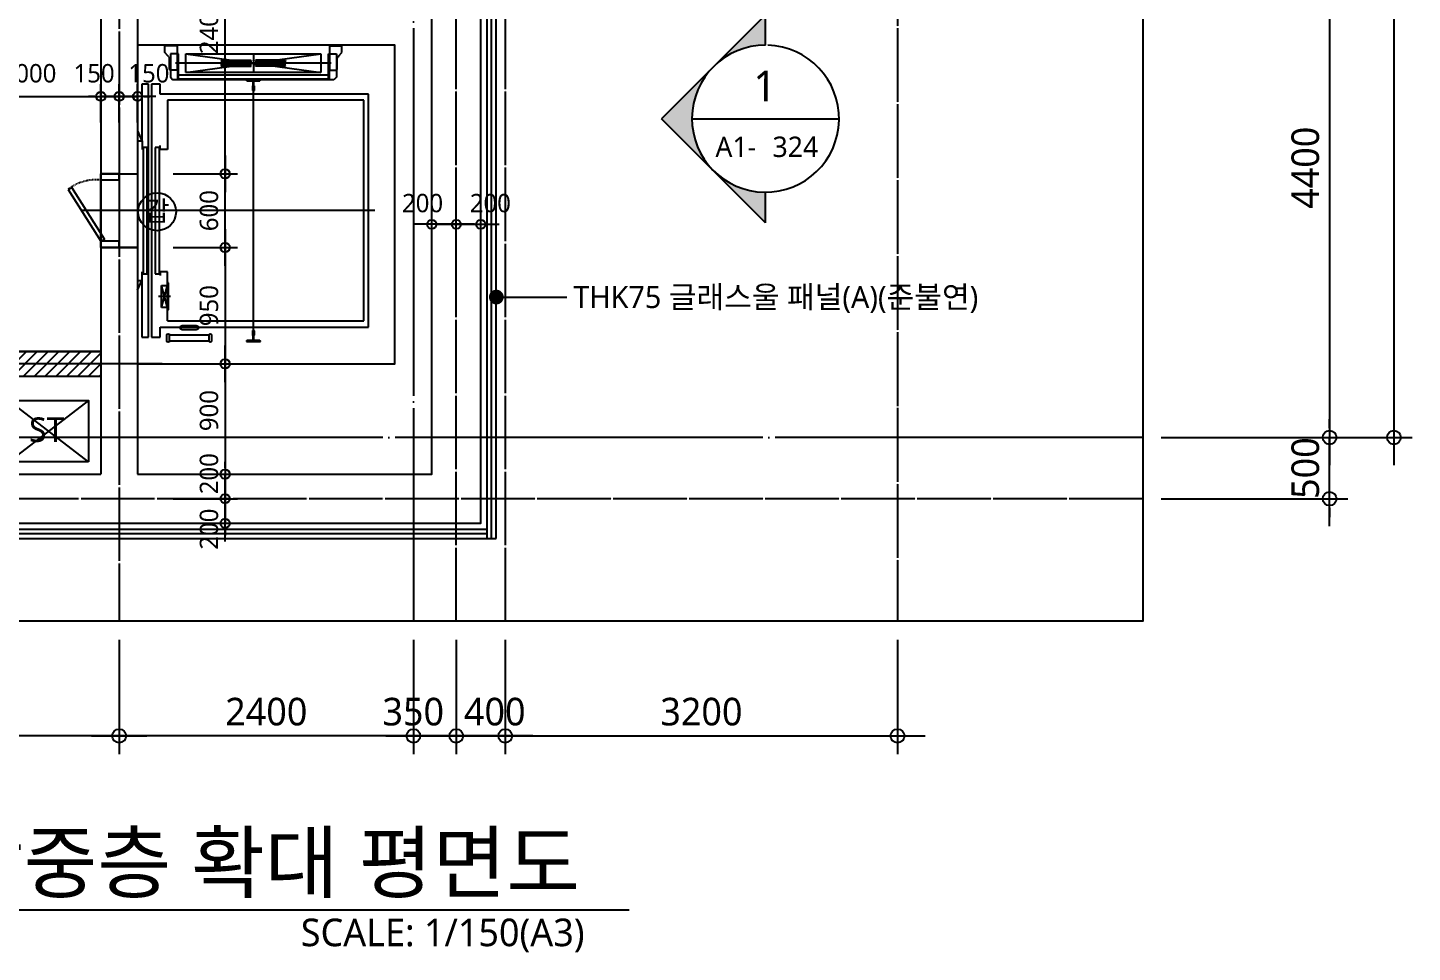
# Model space of a CAD drawing. Header units: millimetres. Extents: x 81033 to 452328, y -17390 to 42241.
# Drawn here: x 218328 to 229625, y 1533 to 9076 of the extents above; entities that cross this region are included whole.
import ezdxf
from ezdxf.enums import TextEntityAlignment as Align

# ---------------------------------------------------------------- set-up
doc = ezdxf.new("R2010")
doc.units = ezdxf.units.MM
doc.header["$LTSCALE"] = 100
doc.header["$MEASUREMENT"] = 0
doc.header["$PDSIZE"] = -10
doc.linetypes.add('CEN', pattern=[62, 60, -1, 0, -1])
doc.linetypes.add('HID', pattern=[2.5, 1.5, -1])
doc.layers.get('0').update_dxf_attribs({"linetype": 'CONTINUOUS'})
doc.layers.get('Defpoints').update_dxf_attribs({"color": 171, "linetype": 'CONTINUOUS'})
for name, color, linetype in [('AA-WAXS-FINL', 6, 'CONTINUOUS'), ('CEN(ST)', 1, 'CEN'), ('CON', 2, 'CONTINUOUS'), ('DOOR', 4, 'CONTINUOUS'), ('DOOR(OPEN ELE)', 5, 'CONTINUOUS'), ('ELEV', 253, 'CONTINUOUS'), ('FIN(패널-T75 글라스울)', 6, 'CONTINUOUS'), ('HAT 253', 253, 'CONTINUOUS'), ('INS', 251, 'BATTING'), ('NDIM', 7, 'CONTINUOUS'), ('STEEL', 5, 'CONTINUOUS'), ('SYM', 7, 'CONTINUOUS'), ('TEXT', 3, 'CONTINUOUS'), ('TEXT(MIN)', 7, 'CONTINUOUS'), ('TEXT(NOTE小)', 1, 'CONTINUOUS'), ('WAL', 3, 'CONTINUOUS'), ('WALL-석고보드', 7, 'CONTINUOUS'), ('기계 전기 소방', 254, 'CONTINUOUS')]:
    doc.layers.add(name, color=color, linetype=linetype)
doc.styles.add('CGS', font='cgse', dxfattribs={"bigfont": 'cgs'})
doc.styles.add('나눔바른고딕', font='NanumBarunGothic.ttf')
doc.linetypes.add('BATTING', pattern='A,0.0001,-0.1,[134,ltypeshp.shx,S=0.1,R=0,X=-0.1,Y=0],-0.2,[134,ltypeshp.shx,S=0.1,R=180,X=0.1,Y=0],-0.1', length=0.4001)
doc.dimstyles.new('NDIM 1200', dxfattribs={"dimscale": 75, "dimtxt": 3, "dimasz": 1, "dimexe": 2, "dimexo": 2, "dimgap": 1, "dimtad": 1, "dimdec": 0, "dimdsep": 46, "dimtxsty": 'CGS', "dimblk": 'DOT0', "dimcen": 1, "dimdle": 8, "dimclrd": 256, "dimclre": 256, "dimclrt": 256, "dimadec": 0, "dimazin": 0, "dimtfac": 1, "dimtdec": 0, "dimtix": 1, "dimtmove": 2, "dimatfit": 3, "dimldrblk": 'DOT0', "dimfxl": 1, "dimtolj": 1, "dimtzin": 0, "dimlwd": -1, "dimlwe": -1, "dimarcsym": 0})

# ---------------------------------------------------------------- blocks, each defined once
blk = doc.blocks.new('ele')
at = {"layer": 'Defpoints', "ltscale": 0.1}
blk.add_lwpolyline([(198899, -19339), (198899, -21939), (196799, -21939), (196799, -19339)], close=True, dxfattribs=at)
at = {"layer": 'ELEV'}
for p, q in [((197232, -19399), (197232, -19339)), ((197232, -19339), (197332, -19339)), ((197332, -19345), (197232, -19345)), ((197257, -19426), (197232, -19399)), ((197263, -19433), (197257, -19426)), ((197262, -19334), (197262, -19350)), ((197342, -19410), (197277, -19410)), ((197277, -19410), (197277, -19601)), ((197297, -19334), (197297, -19350)), ((197332, -19339), (197332, -19414)), ((197332, -19414), (197332, -19544)), ((197336, -19410), (197336, -19621)), ((197342, -19621), (197342, -19410)), ((198504, -19411), (197404, -19561)), ((198504, -19411), (197404, -19411)), ((197404, -19411), (197404, -19561)), ((198504, -19561), (197404, -19411)), ((197954, -19411), (197954, -19561)), ((198504, -19561), (198504, -19411)), ((198566, -19621), (198566, -19410)), ((198566, -19410), (198631, -19410)), ((198572, -19410), (198572, -19621)), ((198676, -19339), (198576, -19339)), ((198576, -19339), (198576, -19414)), ((198576, -19345), (198676, -19345)), ((198576, -19414), (198576, -19544)), ((198611, -19334), (198611, -19350)), ((198631, -19410), (198631, -19601)), ((198644, -19433), (198651, -19426)), ((198646, -19334), (198646, -19350)), ((198651, -19426), (198676, -19399)), ((198676, -19399), (198676, -19339)), ((197269, -19539), (197269, -19447)), ((197277, -19544), (197269, -19539)), ((197318, -19486), (198590, -19486)), ((197691, -19461), (197936, -19461)), ((197691, -19461), (197691, -19464)), ((197691, -19461), (197691, -19464)), ((197691, -19461), (197691, -19464)), ((197691, -19461), (197691, -19464)), ((197691, -19464), (197936, -19464)), ((197691, -19464), (197694, -19465)), ((197691, -19464), (197694, -19465)), ((197691, -19511), (197691, -19507)), ((197691, -19511), (197691, -19507)), ((197691, -19507), (197936, -19507)), ((197691, -19507), (197694, -19507)), ((197691, -19511), (197691, -19507)), ((197691, -19511), (197691, -19507)), ((197691, -19507), (197694, -19507)), ((197691, -19511), (197936, -19511)), ((197694, -19471), (197694, -19474)), ((197694, -19471), (197934, -19471)), ((197694, -19471), (197694, -19477)), ((197694, -19477), (197934, -19477)), ((197694, -19477), (197934, -19477)), ((197694, -19483), (197934, -19483)), ((197694, -19483), (197694, -19486)), ((197694, -19483), (197694, -19486)), ((197694, -19483), (197694, -19489)), ((197694, -19483), (197694, -19489)), ((197694, -19489), (197934, -19489)), ((197694, -19501), (197694, -19495)), ((197694, -19501), (197694, -19495)), ((197694, -19495), (197934, -19495)), ((197694, -19501), (197694, -19498)), ((197694, -19501), (197694, -19498)), ((197694, -19501), (197934, -19501)), ((197936, -19464), (197933, -19465)), ((197936, -19507), (197933, -19507)), ((197934, -19471), (197934, -19477)), ((197934, -19483), (197934, -19489)), ((197934, -19501), (197934, -19495)), ((197934, -19501), (197934, -19495)), ((197936, -19461), (197936, -19464)), ((197936, -19461), (197936, -19464)), ((197936, -19511), (197936, -19507)), ((197936, -19511), (197936, -19507)), ((198217, -19461), (197972, -19461)), ((197972, -19461), (197972, -19464)), ((197972, -19461), (197972, -19464)), ((198217, -19464), (197972, -19464)), ((197972, -19464), (197975, -19465)), ((198217, -19507), (197972, -19507)), ((197972, -19511), (197972, -19507)), ((197972, -19511), (197972, -19507)), ((197972, -19507), (197975, -19507)), ((198217, -19511), (197972, -19511)), ((197974, -19471), (197974, -19477)), ((198214, -19471), (197974, -19471)), ((198214, -19477), (197974, -19477)), ((198214, -19477), (197974, -19477)), ((198214, -19483), (197974, -19483)), ((197974, -19483), (197974, -19489)), ((198214, -19489), (197974, -19489)), ((197974, -19501), (197974, -19495)), ((197974, -19501), (197974, -19495)), ((198214, -19495), (197974, -19495)), ((198214, -19501), (197974, -19501)), ((198217, -19464), (198214, -19465)), ((198217, -19464), (198214, -19465)), ((198214, -19471), (198214, -19474)), ((198214, -19471), (198214, -19477)), ((198214, -19483), (198214, -19486)), ((198214, -19483), (198214, -19486)), ((198214, -19483), (198214, -19489)), ((198214, -19483), (198214, -19489)), ((198214, -19501), (198214, -19495)), ((198214, -19501), (198214, -19495)), ((198214, -19501), (198214, -19498)), ((198214, -19501), (198214, -19498)), ((198217, -19507), (198214, -19507)), ((198217, -19507), (198214, -19507)), ((198217, -19461), (198217, -19464)), ((198217, -19461), (198217, -19464)), ((198217, -19461), (198217, -19464)), ((198217, -19461), (198217, -19464)), ((198217, -19511), (198217, -19507)), ((198217, -19511), (198217, -19507)), ((198217, -19511), (198217, -19507)), ((198217, -19511), (198217, -19507)), ((198631, -19544), (198639, -19539)), ((198639, -19539), (198639, -19447)), ((197277, -19544), (197277, -19544)), ((197332, -19544), (197277, -19544)), ((197277, -19601), (197297, -19621)), ((197297, -19621), (198611, -19621)), ((197342, -19584), (198566, -19584)), ((198566, -19615), (197342, -19615)), ((197404, -19561), (198504, -19561)), ((197897, -19626), (197897, -19621)), ((197897, -19621), (198011, -19621)), ((197944, -19632), (197900, -19629)), ((197949, -19669), (197949, -19637)), ((197959, -19637), (197959, -19669)), ((198008, -19629), (197963, -19632)), ((198011, -19621), (198011, -19626)), ((198576, -19544), (198631, -19544)), ((198631, -19601), (198611, -19621)), ((198631, -19544), (198631, -19544)), ((197014, -21639), (197014, -19739)), ((197014, -19739), (198714, -19739)), ((197946, -19709), (197946, -19672)), ((197946, -19672), (197946, -19672)), ((197947, -19710), (197946, -19709)), ((197961, -19710), (197947, -19710)), ((197954, -21698), (197954, -19709)), ((197962, -19709), (197961, -19710)), ((197962, -19672), (197962, -19672)), ((197962, -19672), (197962, -19709)), ((198714, -19739), (198714, -19657)), ((198714, -19657), (198784, -19657)), ((198784, -19657), (198784, -21721)), ((198809, -21721), (198809, -19657)), ((198809, -19657), (198864, -19657)), ((198864, -19657), (198864, -20119)), ((197054, -21589), (197054, -19789)), ((197054, -19789), (198654, -19789)), ((198654, -19789), (198654, -20189)), ((198899, -20039), (198864, -20119)), ((198654, -20189), (198714, -20189)), ((198714, -20189), (198714, -20159)), ((198719, -21204), (198719, -20174)), ((198719, -20174), (198754, -20174)), ((198754, -20174), (198754, -21204)), ((198819, -21204), (198819, -20174)), ((198819, -20174), (198854, -20174)), ((198854, -20174), (198854, -21204)), ((196964, -20689), (199354, -20689)), ((198654, -21589), (198654, -21189)), ((198654, -21189), (198714, -21189)), ((198714, -21189), (198714, -21219)), ((198754, -21204), (198719, -21204)), ((198854, -21204), (198819, -21204)), ((198647, -21499), (198647, -21279)), ((198647, -21279), (198654, -21279)), ((198654, -21279), (198654, -21499)), ((198704, -21479), (198654, -21299)), ((198654, -21479), (198704, -21299)), ((198704, -21299), (198654, -21299)), ((198654, -21299), (198654, -21479)), ((198704, -21479), (198704, -21299)), ((198864, -21259), (198864, -21721)), ((198899, -21339), (198864, -21259)), ((198631, -21389), (198727, -21389)), ((198654, -21499), (198647, -21499)), ((198654, -21479), (198704, -21479)), ((198714, -21639), (197014, -21639)), ((198654, -21589), (197054, -21589)), ((197946, -21669), (197947, -21668)), ((197946, -21706), (197946, -21669)), ((197947, -21668), (197961, -21668)), ((197961, -21668), (197962, -21669)), ((197962, -21669), (197962, -21706)), ((198534, -21627), (198420, -21627)), ((198420, -21661), (198534, -21661)), ((198714, -21721), (198714, -21639)), ((197897, -21757), (197897, -21752)), ((198011, -21757), (197897, -21757)), ((197900, -21749), (197944, -21746)), ((197946, -21706), (197946, -21706)), ((197949, -21741), (197949, -21709)), ((197959, -21709), (197959, -21741)), ((197962, -21706), (197962, -21706)), ((197963, -21746), (198008, -21749)), ((198011, -21752), (198011, -21757)), ((198294, -21751), (198294, -21706)), ((198314, -21751), (198314, -21706)), ((198314, -21706), (198639, -21706)), ((198314, -21706), (198316, -21706)), ((198314, -21706), (198316, -21706)), ((198639, -21751), (198314, -21751)), ((198314, -21751), (198316, -21751)), ((198639, -21706), (198637, -21706)), ((198639, -21706), (198637, -21706)), ((198639, -21751), (198637, -21751)), ((198639, -21751), (198639, -21706)), ((198660, -21751), (198660, -21706)), ((198784, -21721), (198714, -21721)), ((198864, -21721), (198809, -21721))]:
    blk.add_line(p, q, dxfattribs=at)
for centre, radius, start, end in [((197249, -19447), 20, 0, 42.7688), ((197694, -19468), 3, 270, 79.7633), ((197694, -19468), 3, 270, 79.7633), ((197694, -19480), 3, 270, 90), ((197694, -19480), 3, 270, 90), ((197694, -19492), 3, 270, 90), ((197694, -19492), 3, 270, 90), ((197694, -19504), 3, 280.2367, 90), ((197694, -19504), 3, 280.2367, 90), ((197934, -19468), 3, 100.2367, 270), ((197934, -19480), 3, 90, 270), ((197934, -19492), 3, 90, 270), ((197934, -19504), 3, 90, 259.7633), ((197974, -19468), 3, 270, 79.7633), ((197974, -19480), 3, 270, 90), ((197974, -19492), 3, 270, 90), ((197974, -19504), 3, 280.2367, 90), ((198214, -19468), 3, 100.2367, 270), ((198214, -19468), 3, 100.2367, 270), ((198214, -19480), 3, 90, 270), ((198214, -19480), 3, 90, 270), ((198214, -19492), 3, 90, 270), ((198214, -19492), 3, 90, 270), ((198214, -19504), 3, 90, 259.7633), ((198214, -19504), 3, 90, 259.7633), ((198659, -19447), 20, 137.2312, 180), ((197900, -19626), 3, 180, 266.7139), ((197944, -19637), 5, 0, 86.7139), ((197964, -19637), 5, 93.2861, 180), ((198008, -19626), 3, 273.2861, 0), ((197946, -19669), 3.25, 270, 0), ((197962, -19669), 3.25, 180, 270), ((198420, -21644), 17.1, 90, 270), ((198534, -21644), 17.1, 270, 90), ((197900, -21752), 3, 93.2861, 180), ((197944, -21741), 5, 273.2861, 0), ((197946, -21709), 3.25, 0, 90), ((197962, -21709), 3.25, 90, 180), ((197964, -21741), 5, 180, 266.7139), ((198008, -21752), 3, 0, 86.7139), ((198305, -21706), 11.3, 0, 180), ((198305, -21751), 11.3, 180, 0), ((198649, -21706), 11.3, 0, 180), ((198649, -21751), 11.3, 180, 0)]:
    blk.add_arc(centre, radius, start, end, dxfattribs=at)
at = {"layer": 'STEEL', "ltscale": 5}
for p, q in [((198899, -20119), (198860, -20119)), ((198860, -20119), (198860, -20189)), ((198860, -21259), (198860, -21189)), ((198899, -21259), (198860, -21259))]:
    blk.add_line(p, q, dxfattribs=at)
blk = doc.blocks.new('중층평면도-b')
at = {"layer": 'HAT 253'}
h = blk.add_hatch(dxfattribs=at)
h.set_pattern_fill('ANSI31', color=256, scale=500, angle=180)
h.set_pattern_definition([(225, (229027.693, 5298.51), (44.19417, -44.19417), [])])
h.paths.add_polyline_path([(218201, -25839), (218001, -25839), (218001, -24839), (219051, -24839), (219051, -25039), (218201, -25039)])
at = {"layer": 'AA-WAXS-FINL', "color": 251}
blk.add_lwpolyline([(219051, -19339), (219051, -24839), (218101, -24839), (218101, -20289), (215001, -20289), (215001, -24839), (214051, -24839), (214051, -19339)], close=True, dxfattribs=at)
at = {"layer": 'CEN(ST)', "ltscale": 0.1}
for p, q in [((222351, -27039), (222351, -12899)), ((225551, -12899), (225551, -27039)), ((219201, -18506), (219201, -27039)), ((221951, -27039), (221951, -18506)), ((227551, -26039), (208051, -26039))]:
    blk.add_line(p, q, dxfattribs=at)
at = {"layer": 'CEN(ST)', "ltscale": 10000}
blk.add_line((219551, -24939), (217868, -24939), dxfattribs=at)
at = {"layer": 'CEN(ST)', "ltscale": 0.5}
for points in [[(221601, -12899), (221601, -27039)], [(227551, -25539), (208051, -25539)]]:
    blk.add_lwpolyline(points, dxfattribs=at)
at = {"layer": 'CON', "ltscale": 0.1}
for p, q in [((219051, -23389), (219351, -23389)), ((219051, -23389), (219351, -23389)), ((219051, -23989), (219051, -25839)), ((219051, -23989), (219351, -23989)), ((219051, -23989), (219351, -23989)), ((214051, -25839), (219051, -25839))]:
    blk.add_line(p, q, dxfattribs=at)
at = {"layer": 'CON', "ltscale": 1000}
blk.add_lwpolyline([(210951, -18939), (210951, -26239), (222151, -26239), (222151, -21339), (222951, -21339)], dxfattribs=at)
at = {"layer": 'CON', "ltscale": 0.1}
for points in [[(219351, -25839), (221751, -25839), (221751, -19339)], [(219051, -20989), (219051, -23389)], [(219351, -20989), (219351, -23389)], [(219351, -23989), (219351, -25839)]]:
    blk.add_lwpolyline(points, dxfattribs=at)
at = {"layer": 'Defpoints', "ltscale": 10000}
blk.add_lwpolyline([(208051, -12899), (227551, -12899), (227551, -27039), (208051, -27039)], close=True, dxfattribs=at)
at = {"layer": 'DOOR'}
for points in [[(219201, -23439), (219201, -23389), (219051, -23389), (219051, -23439)], [(219201, -23989), (219201, -23939), (219051, -23939), (219051, -23989)]]:
    blk.add_lwpolyline(points, close=True, dxfattribs=at)
for points in [[(218784, -23516), (219051, -23939), (219081, -23921), (218815, -23499)], [(218784, -23516), (218815, -23499)]]:
    blk.add_lwpolyline(points, dxfattribs=at)
at = {"layer": 'DOOR(OPEN ELE)'}
for p, q in [((219051, -23939), (219051, -23439)), ((219201, -23439), (219201, -23939))]:
    blk.add_line(p, q, dxfattribs=at)
at = {"layer": 'DOOR(OPEN ELE)', "linetype": 'HID', "ltscale": 0.05}
blk.add_arc((219018, -23827), 390, 85.2667, 126.9133, dxfattribs=at)
at = {"layer": 'FIN(패널-T75 글라스울)', "ltscale": 0.1}
for points in [[(222201, -21339), (222201, -26364)], [(222276, -26364), (222276, -21339)], [(222201, -26289), (208051, -26289)], [(208051, -26364), (222276, -26364)]]:
    blk.add_lwpolyline(points, dxfattribs=at)
at = {"layer": 'WAL', "ltscale": 0.1}
for points in [[(218001, -25839), (218001, -24839), (219051, -24839)], [(218201, -25839), (218201, -25039), (219051, -25039)]]:
    blk.add_lwpolyline(points, dxfattribs=at)
at = {"layer": 'WALL-석고보드', "ltscale": 0.1}
blk.add_lwpolyline([(219351, -23389), (219351, -23989), (219051, -23989), (219051, -23389)], close=True, dxfattribs=at)
blk.add_lwpolyline([(219351, -23389), (219351, -23989), (219051, -23989), (219051, -23389)], close=True, dxfattribs=at)
at = {"layer": '기계 전기 소방', "ltscale": 0.1}
for p, q in [((218951, -25739), (218301, -25239)), ((218951, -25239), (218301, -25739))]:
    blk.add_line(p, q, dxfattribs=at)
blk.add_lwpolyline([(218951, -25739), (218301, -25739), (218301, -25239), (218951, -25239)], close=True, dxfattribs=at)
at = {"xscale": -1}
blk.add_blockref('ele', (418249, -3000), dxfattribs=at)
at = {"layer": 'Defpoints', "style": '나눔바른고딕'}
blk.add_text('ST', height=200, dxfattribs=at).set_placement((218609, -25476), align=Align.MIDDLE_CENTER)
blk = doc.blocks.new('DOT0')
blk.add_line((-3, 0), (3, 0))
at = {"color": 6}
blk.add_circle((0, 0), 0.75, dxfattribs=at)
blk = doc.blocks.new('*D901')
at = {"layer": 'Defpoints', "color": 0, "ltscale": 0.4, "transparency": 16777216}
for p in [(213775, 4233), (219075, 4233), (213775, 3298)]:
    blk.add_point(p, dxfattribs=at)
at = {"layer": 'NDIM', "ltscale": 0.4, "transparency": 16777216}
for p, q in [((213775, 4083), (213775, 3148)), ((219075, 4083), (219075, 3148)), ((219000, 3298), (213850, 3298))]:
    blk.add_line(p, q, dxfattribs=at)
at = {"layer": 'NDIM', "ltscale": 0.4, "transparency": 16777216, "xscale": 75, "yscale": 75, "zscale": 75, "rotation": 180}
blk.add_blockref('DOT0', (213775, 3298), dxfattribs=at)
at = {"layer": 'NDIM', "ltscale": 0.4, "transparency": 16777216, "xscale": 75, "yscale": 75, "zscale": 75}
blk.add_blockref('DOT0', (219075, 3298), dxfattribs=at)
at = {"layer": 'NDIM', "ltscale": 0.4, "transparency": 16777216, "insert": (216425, 3495), "char_height": 225, "attachment_point": 5, "style": '나눔바른고딕'}
blk.add_mtext('\\A1;5300', dxfattribs=at)
blk = doc.blocks.new('*D916')
at = {"layer": 'Defpoints', "color": 0, "ltscale": 0.4, "transparency": 16777216}
for p in [(227425, 10133), (227425, 5733), (228950, 5733)]:
    blk.add_point(p, dxfattribs=at)
at = {"layer": 'NDIM', "ltscale": 0.4, "transparency": 16777216}
for p, q in [((227575, 10133), (229100, 10133)), ((228950, 10058), (228950, 5808)), ((227575, 5733), (229100, 5733))]:
    blk.add_line(p, q, dxfattribs=at)
at = {"layer": 'NDIM', "ltscale": 0.4, "transparency": 16777216, "xscale": 75, "yscale": 75, "zscale": 75}
for p, rotation in [((228950, 10133), 90), ((228950, 5733), 270)]:
    blk.add_blockref('DOT0', p, dxfattribs=dict(at, rotation=rotation))
at = {"layer": 'NDIM', "ltscale": 0.4, "transparency": 16777216, "insert": (228753, 7933), "char_height": 225, "attachment_point": 5, "rotation": 90, "style": '나눔바른고딕'}
blk.add_mtext('\\A1;4400', dxfattribs=at)
blk = doc.blocks.new('*D917')
at = {"layer": 'Defpoints', "color": 0, "ltscale": 0.4, "transparency": 16777216}
for p in [(227425, 5733), (228950, 5733), (227425, 5233)]:
    blk.add_point(p, dxfattribs=at)
at = {"layer": 'NDIM', "ltscale": 0.4, "transparency": 16777216}
for p, q in [((228950, 5808), (228950, 5883)), ((227575, 5733), (229100, 5733)), ((228950, 5233), (228950, 5733)), ((227575, 5233), (229100, 5233)), ((228950, 5158), (228950, 5083))]:
    blk.add_line(p, q, dxfattribs=at)
at = {"layer": 'NDIM', "ltscale": 0.4, "transparency": 16777216, "xscale": 75, "yscale": 75, "zscale": 75}
for p, rotation in [((228950, 5733), 270), ((228950, 5233), 90)]:
    blk.add_blockref('DOT0', p, dxfattribs=dict(at, rotation=rotation))
at = {"layer": 'NDIM', "ltscale": 0.4, "transparency": 16777216, "insert": (228753, 5483), "char_height": 225, "attachment_point": 5, "rotation": 90, "style": '나눔바른고딕'}
blk.add_mtext('\\A1;500', dxfattribs=at)
blk = doc.blocks.new('*D918')
at = {"layer": 'Defpoints', "color": 0, "ltscale": 0.4, "transparency": 16777216}
for p in [(227425, 15933), (227425, 5733), (229475, 5733)]:
    blk.add_point(p, dxfattribs=at)
at = {"layer": 'NDIM', "ltscale": 0.4, "transparency": 16777216}
for p, q in [((227575, 15933), (229625, 15933)), ((229475, 15858), (229475, 5808)), ((227575, 5733), (229625, 5733))]:
    blk.add_line(p, q, dxfattribs=at)
at = {"layer": 'NDIM', "ltscale": 0.4, "transparency": 16777216, "xscale": 75, "yscale": 75, "zscale": 75}
for p, rotation in [((229475, 15933), 90), ((229475, 5733), 270)]:
    blk.add_blockref('DOT0', p, dxfattribs=dict(at, rotation=rotation))
at = {"layer": 'NDIM', "ltscale": 0.4, "transparency": 16777216, "insert": (229278, 10833), "char_height": 225, "attachment_point": 5, "rotation": 90, "style": '나눔바른고딕'}
blk.add_mtext('\\A1;10200', dxfattribs=at)
blk = doc.blocks.new('*D919')
at = {"layer": 'Defpoints', "color": 0, "ltscale": 0.4, "transparency": 16777216}
for p in [(219075, 4233), (221475, 4233), (219075, 3298)]:
    blk.add_point(p, dxfattribs=at)
at = {"layer": 'NDIM', "ltscale": 0.4, "transparency": 16777216}
for p, q in [((219075, 4083), (219075, 3148)), ((221475, 4083), (221475, 3148)), ((221400, 3298), (219150, 3298))]:
    blk.add_line(p, q, dxfattribs=at)
at = {"layer": 'NDIM', "ltscale": 0.4, "transparency": 16777216, "xscale": 75, "yscale": 75, "zscale": 75, "rotation": 180}
blk.add_blockref('DOT0', (219075, 3298), dxfattribs=at)
at = {"layer": 'NDIM', "ltscale": 0.4, "transparency": 16777216, "xscale": 75, "yscale": 75, "zscale": 75}
blk.add_blockref('DOT0', (221475, 3298), dxfattribs=at)
at = {"layer": 'NDIM', "ltscale": 0.4, "transparency": 16777216, "insert": (220275, 3495), "char_height": 225, "attachment_point": 5, "style": '나눔바른고딕'}
blk.add_mtext('\\A1;2400', dxfattribs=at)
blk = doc.blocks.new('*D924')
at = {"layer": 'Defpoints', "color": 0, "ltscale": 0.4, "transparency": 16777216}
for p in [(222225, 4233), (225425, 4233), (225425, 3298)]:
    blk.add_point(p, dxfattribs=at)
at = {"layer": 'NDIM', "ltscale": 0.4, "transparency": 16777216}
for p, q in [((222225, 4083), (222225, 3148)), ((225425, 4083), (225425, 3148)), ((222300, 3298), (225350, 3298))]:
    blk.add_line(p, q, dxfattribs=at)
at = {"layer": 'NDIM', "ltscale": 0.4, "transparency": 16777216, "xscale": 75, "yscale": 75, "zscale": 75, "rotation": 180}
blk.add_blockref('DOT0', (222225, 3298), dxfattribs=at)
at = {"layer": 'NDIM', "ltscale": 0.4, "transparency": 16777216, "xscale": 75, "yscale": 75, "zscale": 75}
blk.add_blockref('DOT0', (225425, 3298), dxfattribs=at)
at = {"layer": 'NDIM', "ltscale": 0.4, "transparency": 16777216, "insert": (223825, 3495), "char_height": 225, "attachment_point": 5, "style": '나눔바른고딕'}
blk.add_mtext('\\A1;3200', dxfattribs=at)
blk = doc.blocks.new('*D925')
at = {"layer": 'Defpoints', "color": 0, "ltscale": 0.4, "transparency": 16777216}
for p in [(221475, 4233), (221825, 4233), (221475, 3298)]:
    blk.add_point(p, dxfattribs=at)
at = {"layer": 'NDIM', "ltscale": 0.4, "transparency": 16777216}
for p, q in [((221475, 4083), (221475, 3148)), ((221825, 4083), (221825, 3148)), ((221750, 3298), (221550, 3298))]:
    blk.add_line(p, q, dxfattribs=at)
at = {"layer": 'NDIM', "ltscale": 0.4, "transparency": 16777216, "xscale": 75, "yscale": 75, "zscale": 75, "rotation": 180}
blk.add_blockref('DOT0', (221475, 3298), dxfattribs=at)
at = {"layer": 'NDIM', "ltscale": 0.4, "transparency": 16777216, "xscale": 75, "yscale": 75, "zscale": 75}
blk.add_blockref('DOT0', (221825, 3298), dxfattribs=at)
at = {"layer": 'NDIM', "ltscale": 0.4, "transparency": 16777216, "insert": (221474, 3495), "char_height": 225, "attachment_point": 5, "style": '나눔바른고딕'}
blk.add_mtext('\\A1;350', dxfattribs=at)
blk = doc.blocks.new('*D926')
at = {"layer": 'Defpoints', "color": 0, "ltscale": 0.4, "transparency": 16777216}
for p in [(221825, 4233), (222225, 4233), (222225, 3298)]:
    blk.add_point(p, dxfattribs=at)
at = {"layer": 'NDIM', "ltscale": 0.4, "transparency": 16777216}
for p, q in [((221825, 4083), (221825, 3148)), ((222225, 4083), (222225, 3148)), ((221900, 3298), (222150, 3298))]:
    blk.add_line(p, q, dxfattribs=at)
at = {"layer": 'NDIM', "ltscale": 0.4, "transparency": 16777216, "xscale": 75, "yscale": 75, "zscale": 75, "rotation": 180}
blk.add_blockref('DOT0', (221825, 3298), dxfattribs=at)
at = {"layer": 'NDIM', "ltscale": 0.4, "transparency": 16777216, "xscale": 75, "yscale": 75, "zscale": 75}
blk.add_blockref('DOT0', (222225, 3298), dxfattribs=at)
at = {"layer": 'NDIM', "ltscale": 0.4, "transparency": 16777216, "insert": (222139, 3495), "char_height": 225, "attachment_point": 5, "style": '나눔바른고딕'}
blk.add_mtext('\\A1;400', dxfattribs=at)
blk = doc.blocks.new('*D934')
at = {"layer": 'Defpoints', "color": 0, "ltscale": 0.4, "transparency": 16777216}
for p in [(218925, 8515), (218925, 8203), (219075, 8203)]:
    blk.add_point(p, dxfattribs=at)
at = {"layer": 'NDIM', "ltscale": 0.4, "transparency": 16777216}
for p, q in [((218925, 8303), (218925, 8615)), ((219075, 8303), (219075, 8615)), ((218875, 8515), (218825, 8515)), ((219075, 8515), (218925, 8515)), ((219125, 8515), (219175, 8515))]:
    blk.add_line(p, q, dxfattribs=at)
at = {"layer": 'NDIM', "ltscale": 0.4, "transparency": 16777216, "xscale": 50, "yscale": 50, "zscale": 50}
blk.add_blockref('DOT0', (218925, 8515), dxfattribs=at)
at = {"layer": 'NDIM', "ltscale": 0.4, "transparency": 16777216, "xscale": 50, "yscale": 50, "zscale": 50, "rotation": 180}
blk.add_blockref('DOT0', (219075, 8515), dxfattribs=at)
at = {"layer": 'NDIM', "ltscale": 0.4, "transparency": 16777216, "insert": (218870, 8703), "char_height": 150, "attachment_point": 5, "style": '나눔바른고딕'}
blk.add_mtext('\\A1;150', dxfattribs=at)
blk = doc.blocks.new('*D935')
at = {"layer": 'Defpoints', "color": 0, "ltscale": 0.4, "transparency": 16777216}
for p in [(219225, 8515), (219075, 8203), (219225, 8203)]:
    blk.add_point(p, dxfattribs=at)
at = {"layer": 'NDIM', "ltscale": 0.4, "transparency": 16777216}
for p, q in [((219075, 8303), (219075, 8615)), ((219225, 8303), (219225, 8615)), ((219025, 8515), (218975, 8515)), ((219075, 8515), (219225, 8515)), ((219275, 8515), (219325, 8515))]:
    blk.add_line(p, q, dxfattribs=at)
at = {"layer": 'NDIM', "ltscale": 0.4, "transparency": 16777216, "xscale": 50, "yscale": 50, "zscale": 50}
blk.add_blockref('DOT0', (219075, 8515), dxfattribs=at)
at = {"layer": 'NDIM', "ltscale": 0.4, "transparency": 16777216, "xscale": 50, "yscale": 50, "zscale": 50, "rotation": 180}
blk.add_blockref('DOT0', (219225, 8515), dxfattribs=at)
at = {"layer": 'NDIM', "ltscale": 0.4, "transparency": 16777216, "insert": (219317, 8703), "char_height": 150, "attachment_point": 5, "style": '나눔바른고딕'}
blk.add_mtext('\\A1;150', dxfattribs=at)
blk = doc.blocks.new('*D936')
at = {"layer": 'Defpoints', "color": 0, "ltscale": 0.4, "transparency": 16777216}
for p in [(221625, 7472), (221625, 7146), (221825, 7146)]:
    blk.add_point(p, dxfattribs=at)
at = {"layer": 'NDIM', "ltscale": 0.4, "transparency": 16777216}
for p, q in [((221625, 7246), (221625, 7572)), ((221825, 7246), (221825, 7572)), ((221775, 7472), (221675, 7472))]:
    blk.add_line(p, q, dxfattribs=at)
at = {"layer": 'NDIM', "ltscale": 0.4, "transparency": 16777216, "xscale": 50, "yscale": 50, "zscale": 50, "rotation": 180}
blk.add_blockref('DOT0', (221625, 7472), dxfattribs=at)
at = {"layer": 'NDIM', "ltscale": 0.4, "transparency": 16777216, "xscale": 50, "yscale": 50, "zscale": 50}
blk.add_blockref('DOT0', (221825, 7472), dxfattribs=at)
at = {"layer": 'NDIM', "ltscale": 0.4, "transparency": 16777216, "insert": (221550, 7644), "char_height": 150, "attachment_point": 5, "style": '나눔바른고딕'}
blk.add_mtext('\\A1;200', dxfattribs=at)
blk = doc.blocks.new('*D937')
at = {"layer": 'Defpoints', "color": 0, "ltscale": 0.4, "transparency": 16777216}
for p in [(222025, 7472), (221825, 7146), (222025, 7146)]:
    blk.add_point(p, dxfattribs=at)
at = {"layer": 'NDIM', "ltscale": 0.4, "transparency": 16777216}
for p, q in [((221825, 7246), (221825, 7572)), ((222025, 7246), (222025, 7572)), ((221875, 7472), (221975, 7472))]:
    blk.add_line(p, q, dxfattribs=at)
at = {"layer": 'NDIM', "ltscale": 0.4, "transparency": 16777216, "xscale": 50, "yscale": 50, "zscale": 50, "rotation": 180}
blk.add_blockref('DOT0', (221825, 7472), dxfattribs=at)
at = {"layer": 'NDIM', "ltscale": 0.4, "transparency": 16777216, "xscale": 50, "yscale": 50, "zscale": 50}
blk.add_blockref('DOT0', (222025, 7472), dxfattribs=at)
at = {"layer": 'NDIM', "ltscale": 0.4, "transparency": 16777216, "insert": (222103, 7644), "char_height": 150, "attachment_point": 5, "style": '나눔바른고딕'}
blk.add_mtext('\\A1;200', dxfattribs=at)
blk = doc.blocks.new('*D940')
at = {"layer": 'Defpoints', "color": 0, "ltscale": 0.4, "transparency": 16777216}
for p in [(219414, 7883), (219939, 7883), (219414, 7283)]:
    blk.add_point(p, dxfattribs=at)
at = {"layer": 'NDIM', "ltscale": 0.4, "transparency": 16777216}
for p, q in [((219514, 7883), (220039, 7883)), ((219939, 7333), (219939, 7833)), ((219514, 7283), (220039, 7283))]:
    blk.add_line(p, q, dxfattribs=at)
at = {"layer": 'NDIM', "ltscale": 0.4, "transparency": 16777216, "xscale": 50, "yscale": 50, "zscale": 50}
for p, rotation in [((219939, 7883), 90), ((219939, 7283), 270)]:
    blk.add_blockref('DOT0', p, dxfattribs=dict(at, rotation=rotation))
at = {"layer": 'NDIM', "ltscale": 0.4, "transparency": 16777216, "insert": (219808, 7583), "char_height": 150, "attachment_point": 5, "rotation": 90, "style": '나눔바른고딕'}
blk.add_mtext('\\A1;600', dxfattribs=at)
blk = doc.blocks.new('*D941')
at = {"layer": 'Defpoints', "color": 0, "ltscale": 0.4, "transparency": 16777216}
for p in [(219414, 10283), (219939, 10283), (219414, 7883)]:
    blk.add_point(p, dxfattribs=at)
at = {"layer": 'NDIM', "ltscale": 0.4, "transparency": 16777216}
for p, q in [((219514, 10283), (220039, 10283)), ((219939, 7933), (219939, 10233)), ((219514, 7883), (220039, 7883))]:
    blk.add_line(p, q, dxfattribs=at)
at = {"layer": 'NDIM', "ltscale": 0.4, "transparency": 16777216, "xscale": 50, "yscale": 50, "zscale": 50}
for p, rotation in [((219939, 10283), 90), ((219939, 7883), 270)]:
    blk.add_blockref('DOT0', p, dxfattribs=dict(at, rotation=rotation))
at = {"layer": 'NDIM', "ltscale": 0.4, "transparency": 16777216, "insert": (219808, 9083), "char_height": 150, "attachment_point": 5, "rotation": 90, "style": '나눔바른고딕'}
blk.add_mtext('\\A1;2400', dxfattribs=at)
blk = doc.blocks.new('*D944')
at = {"layer": 'Defpoints', "color": 0, "ltscale": 0.4, "transparency": 16777216}
for p in [(219414, 6333), (219414, 5433), (219939, 5433)]:
    blk.add_point(p, dxfattribs=at)
at = {"layer": 'NDIM', "ltscale": 0.4, "transparency": 16777216}
for p, q in [((219514, 6333), (220039, 6333)), ((219939, 6283), (219939, 5483)), ((219514, 5433), (220039, 5433))]:
    blk.add_line(p, q, dxfattribs=at)
at = {"layer": 'NDIM', "ltscale": 0.4, "transparency": 16777216, "xscale": 50, "yscale": 50, "zscale": 50}
for p, rotation in [((219939, 6333), 90), ((219939, 5433), 270)]:
    blk.add_blockref('DOT0', p, dxfattribs=dict(at, rotation=rotation))
at = {"layer": 'NDIM', "ltscale": 0.4, "transparency": 16777216, "insert": (219808, 5952), "char_height": 150, "attachment_point": 5, "rotation": 90, "style": '나눔바른고딕'}
blk.add_mtext('\\A1;900', dxfattribs=at)
blk = doc.blocks.new('*D945')
at = {"layer": 'Defpoints', "color": 0, "ltscale": 0.4, "transparency": 16777216}
for p in [(218925, 8515), (217925, 8203), (218925, 8203)]:
    blk.add_point(p, dxfattribs=at)
at = {"layer": 'NDIM', "ltscale": 0.4, "transparency": 16777216}
for p, q in [((217925, 8303), (217925, 8615)), ((218925, 8303), (218925, 8615)), ((217975, 8515), (218875, 8515))]:
    blk.add_line(p, q, dxfattribs=at)
at = {"layer": 'NDIM', "ltscale": 0.4, "transparency": 16777216, "xscale": 50, "yscale": 50, "zscale": 50, "rotation": 180}
blk.add_blockref('DOT0', (217925, 8515), dxfattribs=at)
at = {"layer": 'NDIM', "ltscale": 0.4, "transparency": 16777216, "xscale": 50, "yscale": 50, "zscale": 50}
blk.add_blockref('DOT0', (218925, 8515), dxfattribs=at)
at = {"layer": 'NDIM', "ltscale": 0.4, "transparency": 16777216, "insert": (218339, 8703), "char_height": 150, "attachment_point": 5, "style": '나눔바른고딕'}
blk.add_mtext('\\A1;1000', dxfattribs=at)
blk = doc.blocks.new('갑종방화문표기')
at = {"layer": 'TEXT(NOTE小)'}
blk.add_circle((0, 0), 150, dxfattribs=at)
at = {"layer": 'TEXT(NOTE小)', "style": '나눔바른고딕'}
blk.add_text('갑', height=160, dxfattribs=at).set_placement((-2, 7), align=Align.MIDDLE_CENTER)
blk = doc.blocks.new('*D966')
at = {"layer": 'Defpoints', "color": 0, "ltscale": 0.4, "transparency": 16777216}
for p in [(219414, 5433), (219939, 5433), (219414, 5233)]:
    blk.add_point(p, dxfattribs=at)
at = {"layer": 'NDIM', "ltscale": 0.4, "transparency": 16777216}
for p, q in [((219514, 5433), (220039, 5433)), ((219939, 5483), (219939, 5533)), ((219939, 5233), (219939, 5433)), ((219514, 5233), (220039, 5233)), ((219939, 5183), (219939, 5133))]:
    blk.add_line(p, q, dxfattribs=at)
at = {"layer": 'NDIM', "ltscale": 0.4, "transparency": 16777216, "xscale": 50, "yscale": 50, "zscale": 50}
for p, rotation in [((219939, 5433), 270), ((219939, 5233), 90)]:
    blk.add_blockref('DOT0', p, dxfattribs=dict(at, rotation=rotation))
at = {"layer": 'NDIM', "ltscale": 0.4, "transparency": 16777216, "insert": (219808, 5437), "char_height": 150, "attachment_point": 5, "rotation": 90, "style": '나눔바른고딕'}
blk.add_mtext('\\A1;200', dxfattribs=at)
blk = doc.blocks.new('*D967')
at = {"layer": 'Defpoints', "color": 0, "ltscale": 0.4, "transparency": 16777216}
for p in [(219414, 5233), (219414, 5033), (219939, 5033)]:
    blk.add_point(p, dxfattribs=at)
at = {"layer": 'NDIM', "ltscale": 0.4, "transparency": 16777216}
for p, q in [((219939, 5283), (219939, 5333)), ((219514, 5233), (220039, 5233)), ((219939, 5233), (219939, 5033)), ((219514, 5033), (220039, 5033)), ((219939, 4983), (219939, 4933))]:
    blk.add_line(p, q, dxfattribs=at)
at = {"layer": 'NDIM', "ltscale": 0.4, "transparency": 16777216, "xscale": 50, "yscale": 50, "zscale": 50}
for p, rotation in [((219939, 5233), 270), ((219939, 5033), 90)]:
    blk.add_blockref('DOT0', p, dxfattribs=dict(at, rotation=rotation))
at = {"layer": 'NDIM', "ltscale": 0.4, "transparency": 16777216, "insert": (219808, 4985), "char_height": 150, "attachment_point": 5, "rotation": 90, "style": '나눔바른고딕'}
blk.add_mtext('\\A1;200', dxfattribs=at)
blk = doc.blocks.new('*D968')
at = {"layer": 'Defpoints', "color": 0, "ltscale": 0.4, "transparency": 16777216}
for p in [(219414, 7283), (219414, 6333), (219939, 6333)]:
    blk.add_point(p, dxfattribs=at)
at = {"layer": 'NDIM', "ltscale": 0.4, "transparency": 16777216}
for p, q in [((219514, 7283), (220039, 7283)), ((219939, 7233), (219939, 6383)), ((219514, 6333), (220039, 6333))]:
    blk.add_line(p, q, dxfattribs=at)
at = {"layer": 'NDIM', "ltscale": 0.4, "transparency": 16777216, "xscale": 50, "yscale": 50, "zscale": 50}
for p, rotation in [((219939, 7283), 90), ((219939, 6333), 270)]:
    blk.add_blockref('DOT0', p, dxfattribs=dict(at, rotation=rotation))
at = {"layer": 'NDIM', "ltscale": 0.4, "transparency": 16777216, "insert": (219808, 6808), "char_height": 150, "attachment_point": 5, "rotation": 90, "style": '나눔바른고딕'}
blk.add_mtext('\\A1;950', dxfattribs=at)
blk = doc.blocks.new('SECTION-12')
at = {"layer": 'SYM'}
blk.add_hatch(color=256, dxfattribs=at).paths.add_polyline_path([(170671, 20158), (171031, 20014), (171031, 20158)])
h = blk.add_hatch(color=256, dxfattribs=at)
h.paths.add_polyline_path([(170182, 9614), (170607, 9190, -0.414214), (170607, 10038)])
h.paths.add_polyline_path([(170607, 9190), (171031, 8765), (171031, 9014, -0.198912)])
h.paths.add_polyline_path([(170607, 10038, -0.198912), (171031, 10214), (171031, 10462)])
at = {"layer": 'Defpoints'}
blk.add_line((171031, 12014), (171031, 17914), dxfattribs=at)
at = {"layer": 'SYM'}
for p, q in [((170671, 20158), (171031, 20014)), ((171031, 20158), (170671, 20158)), ((171031, 18274), (171031, 20158)), ((171031, 17914), (171031, 18094)), ((171031, 11714), (171031, 12014)), ((171031, 10214), (171031, 11414)), ((171031, 10462), (170182, 9614)), ((171031, 8765), (170182, 9614)), ((170431, 9614), (171631, 9614)), ((171031, 8765), (171031, 9014))]:
    blk.add_line(p, q, dxfattribs=at)
blk.add_arc((171031, 9614), 600, 90, 88.3138, dxfattribs=at)

msp = doc.modelspace()

# ---------------------------------------------------------------- linework, layer by layer
at = {"layer": 'INS', "ltscale": 0.9}
for points in [[(222112.5, 4908.3), (222112.5, 9845.8), (222825, 9845.8)], [(222075, 4945.8), (207925, 4945.8)]]:
    msp.add_lwpolyline(points, dxfattribs=at)
at = {"layer": 'SYM'}
msp.add_line((213105.5, 1880.4), (223234.3, 1880.4), dxfattribs=at)

# ---------------------------------------------------------------- block references
for name, p in [('SECTION-12', (53317.2, -1280.6)), ('중층평면도-b', (-125.5, 31272.3))]:
    msp.add_blockref(name, p)
at = {"xscale": 1.030731055544951, "yscale": 1.030731055544951, "zscale": 1.030731055544951}
msp.add_blockref('갑종방화문표기', (219384, 7574.1), dxfattribs=at)

# ---------------------------------------------------------------- texts
at = {"layer": 'TEXT', "style": '나눔바른고딕'}
for s, height, p in [('1', 250, (224249.4, 8475.9)), ('A1-', 166.67, (223939.4, 8020.5)), ('324', 166.67, (224405.1, 8020.7))]:
    msp.add_text(s, height=height, dxfattribs=at).set_placement(p)
msp.add_text('계단실B 지상중층 확대 평면도', height=480, dxfattribs=at).set_placement((222835.6, 2265.9), align=Align.MIDDLE_RIGHT)
msp.add_text('SCALE: 1/150(A3)', height=225, dxfattribs=at).set_placement((222871.7, 1807.7), align=Align.TOP_RIGHT)
at = {"layer": 'TEXT(MIN)', "style": '나눔바른고딕'}
msp.add_text('THK75 글래스울 패널(A)(준불연)', height=180, dxfattribs=at).set_placement((222780.5, 6878.7), align=Align.MIDDLE_LEFT)

# ---------------------------------------------------------------- dimensions: what is measured, and where the dimension line sits
at = {"layer": 'NDIM', "ltscale": 0.4}
for base, p1, p2, angle, override, picture, middle in [((229475, 5733.3), (227425, 15933.3), (227425, 5733.3), 270, {"dimtxsty": '나눔바른고딕'}, '*D918', (229277.8, 10833.3)), ((219939.2, 10283.3), (219414.2, 7883.3), (219414.2, 10283.3), 90, {"dimscale": 50, "dimtxsty": '나눔바른고딕'}, '*D941', (219807.7, 9083.3)), ((228950, 5733.3), (227425, 10133.3), (227425, 5733.3), 270, {"dimtxsty": '나눔바른고딕'}, '*D916', (228752.8, 7933.3)), ((219939.2, 7883.3), (219414.2, 7283.3), (219414.2, 7883.3), 90, {"dimscale": 50, "dimtxsty": '나눔바른고딕'}, '*D940', (219807.6, 7583.3)), ((219939.2, 6333.3), (219414.2, 7283.3), (219414.2, 6333.3), 270, {"dimscale": 50, "dimtxsty": '나눔바른고딕'}, '*D968', (219807.6, 6808.3)), ((228950, 5733.3), (227425, 5233.3), (227425, 5733.3), 90, {"dimtxsty": '나눔바른고딕'}, '*D917', (228752.8, 5483.3)), ((213775, 3297.6), (219075, 4233.3), (213775, 4233.3), 180, {"dimtxsty": '나눔바른고딕'}, '*D901', (216425, 3494.9)), ((219075, 3297.6), (221475, 4233.3), (219075, 4233.3), 180, {"dimtxsty": '나눔바른고딕'}, '*D919', (220275, 3494.7))]:
    dim = msp.add_linear_dim(base=base, p1=p1, p2=p2, angle=angle, dimstyle='NDIM 1200', override=override, dxfattribs=at)
    dim.commit()
    dim.dimension.update_dxf_attribs({"geometry": picture, "text_midpoint": middle})
for base, p1, p2, override, picture, middle in [((218925, 8515.2), (217925, 8202.8), (218925, 8202.8), {"dimscale": 50, "dimtxsty": '나눔바른고딕'}, '*D945', (218338.5, 8703.2)), ((219225, 8515.2), (219075, 8202.8), (219225, 8202.8), {"dimscale": 50, "dimtxsty": '나눔바른고딕'}, '*D935', (219316.6, 8702.7)), ((222025, 7471.6), (221825, 7146.4), (222025, 7146.4), {"dimscale": 50, "dimtxsty": '나눔바른고딕'}, '*D937', (222102.5, 7644.1)), ((222225, 3297.6), (221825, 4233.3), (222225, 4233.3), {"dimtxsty": '나눔바른고딕'}, '*D926', (222138.6, 3494.7))]:
    dim = msp.add_linear_dim(base=base, p1=p1, p2=p2, dimstyle='NDIM 1200', override=override, dxfattribs=at)
    dim.commit()
    dim.dimension.update_dxf_attribs({"geometry": picture, "text_midpoint": middle, "dimtype": 160})
for base, p1, p2, angle, override, picture, middle in [((218925, 8515.2), (219075, 8202.8), (218925, 8202.8), 180, {"dimscale": 50, "dimtxsty": '나눔바른고딕'}, '*D934', (218870.4, 8702.7)), ((221625, 7471.6), (221825, 7146.4), (221625, 7146.4), 180, {"dimscale": 50, "dimtxsty": '나눔바른고딕'}, '*D936', (221550, 7644.1)), ((219939.2, 5433.3), (219414.2, 6333.3), (219414.2, 5433.3), 270, {"dimscale": 50, "dimtxsty": '나눔바른고딕'}, '*D944', (219807.6, 5951.7)), ((219939.2, 5433.3), (219414.2, 5233.3), (219414.2, 5433.3), 90, {"dimscale": 50, "dimtxsty": '나눔바른고딕'}, '*D966', (219807.7, 5437.5)), ((219939.2, 5033.3), (219414.2, 5233.3), (219414.2, 5033.3), 270, {"dimscale": 50, "dimtxsty": '나눔바른고딕'}, '*D967', (219807.7, 4984.5)), ((221475, 3297.6), (221825, 4233.3), (221475, 4233.3), 180, {"dimtxsty": '나눔바른고딕'}, '*D925', (221474.4, 3494.9))]:
    dim = msp.add_linear_dim(base=base, p1=p1, p2=p2, angle=angle, dimstyle='NDIM 1200', override=override, dxfattribs=at)
    dim.commit()
    dim.dimension.update_dxf_attribs({"geometry": picture, "text_midpoint": middle, "dimtype": 160})
dim = msp.add_linear_dim(base=(225425, 3297.6), p1=(222225, 4233.3), p2=(225425, 4233.3), dimstyle='NDIM 1200', override={"dimtxsty": '나눔바른고딕'}, dxfattribs=at)
dim.commit()
dim.dimension.update_dxf_attribs({"geometry": '*D924', "text_midpoint": (223825, 3494.9)})

# ---------------------------------------------------------------- leaders
at = {"layer": 'NDIM', "ltscale": 10000}
msp.add_leader([(222151.8, 6878.2), (222488.4, 6878.2), (222727.2, 6878.2)], dimstyle='NDIM 1200', override={"dimscale": 120, "dimasz": 1, "dimgap": 1, "dimtad": 0, "dimldrblk": 'Dot'}, dxfattribs=at)

doc.saveas('drawing.dxf')
